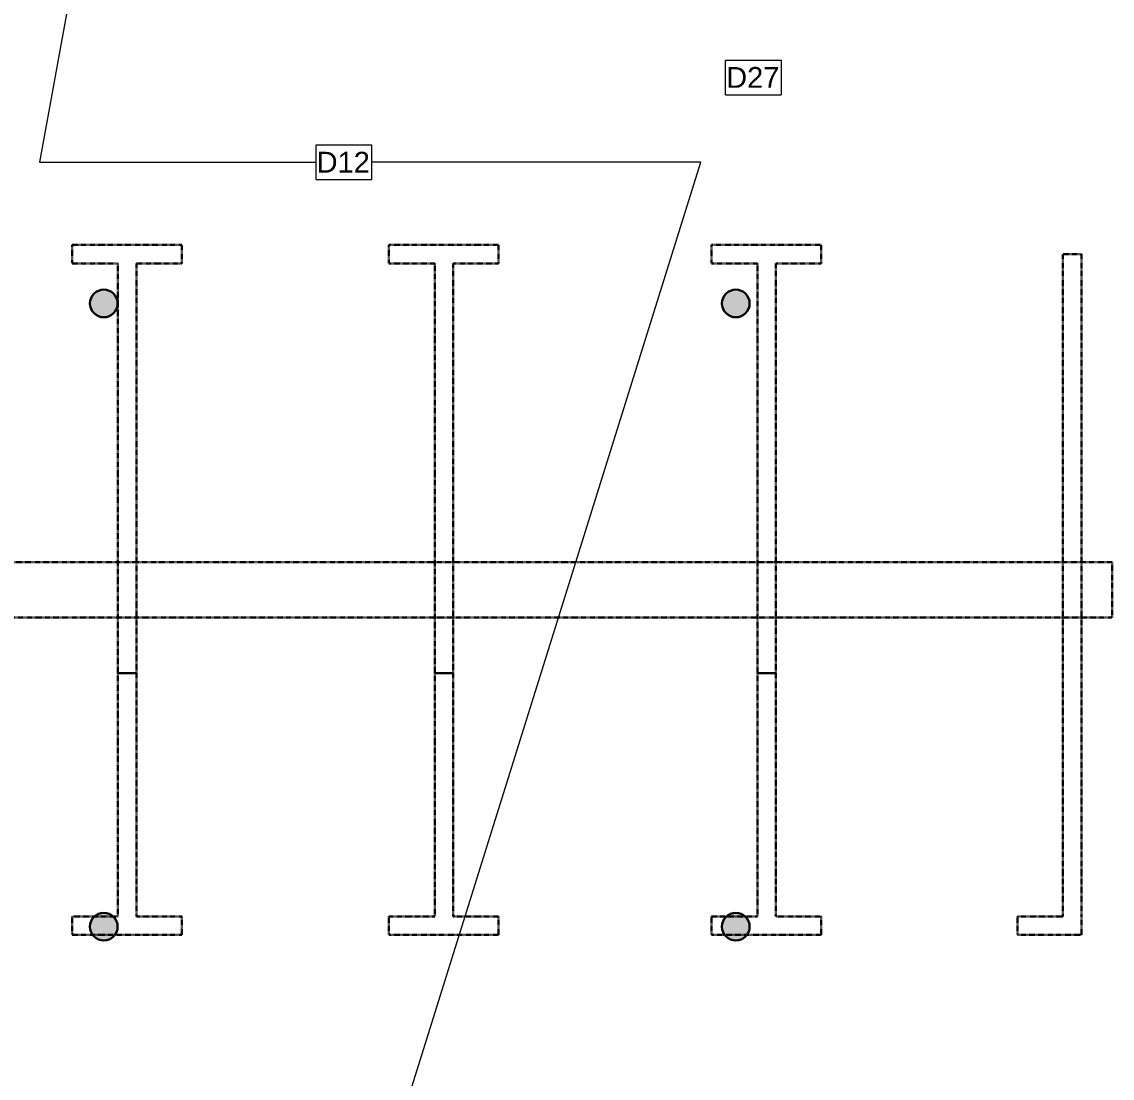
# Model space of a CAD drawing. Header units: inches. Extents: x -1176 to 1545, y -2552 to 978.
# Drawn here: x -888.8 to -652.6, y 278.6 to 507.4 of the extents above; entities that cross this region are included whole.
import ezdxf

# ---------------------------------------------------------------- set-up
doc = ezdxf.new("R2010")
doc.units = ezdxf.units.IN
doc.header["$MEASUREMENT"] = 0
doc.linetypes.add('Demolished', pattern=[0.1875, 0.125, -0.0625])
for name, color, linetype, lineweight in [('A-ANNO-KEYN', 231, 'Continuous', 9), ('A-WALL', 113, 'Continuous', 18), ('S-COLS', 52, 'Continuous', 18)]:
    doc.layers.add(name, color=color, linetype=linetype, lineweight=lineweight)
doc.styles.add('Arial', font='arial.ttf', dxfattribs={"height": 4.5})

# ---------------------------------------------------------------- blocks, each defined once
blk = doc.blocks.new('Keynote Tag - Keynote Number - Boxed-135510-2nd Floor Demo')
at = {"layer": 'A-ANNO-KEYN'}
for p, q in [((-0.125, -0.0792), (-0.125, 0.0781)), ((-0.125, 0.0781), (0.125, 0.0781)), ((0.125, 0.0781), (0.125, -0.0792)), ((-0.125, -0.0792), (0.125, -0.0792))]:
    blk.add_line(p, q, dxfattribs=at)

msp = doc.modelspace()

# ---------------------------------------------------------------- hatches: boundary and pattern name
at = {"layer": 'S-COLS'}
for points in [[(-871.06, 443.37), (-869.91, 443.6), (-868.94, 444.25), (-868.29, 445.23), (-868.06, 446.37), (-868.29, 447.52), (-868.94, 448.5), (-869.91, 449.15), (-871.06, 449.37), (-872.21, 449.15), (-873.18, 448.5), (-873.83, 447.52), (-874.06, 446.37), (-873.83, 445.23), (-873.18, 444.25), (-872.21, 443.6)], [(-734.16, 443.37), (-733.02, 443.6), (-732.04, 444.25), (-731.39, 445.23), (-731.16, 446.37), (-731.39, 447.52), (-732.04, 448.5), (-733.02, 449.15), (-734.16, 449.37), (-735.31, 449.15), (-736.28, 448.5), (-736.94, 447.52), (-737.16, 446.37), (-736.94, 445.23), (-736.28, 444.25), (-735.31, 443.6)], [(-871.06, 308.37), (-869.91, 308.6), (-868.94, 309.25), (-868.29, 310.23), (-868.06, 311.37), (-868.29, 312.52), (-868.94, 313.5), (-869.91, 314.15), (-871.06, 314.37), (-872.21, 314.15), (-873.18, 313.5), (-873.83, 312.52), (-874.06, 311.37), (-873.83, 310.23), (-873.18, 309.25), (-872.21, 308.6)], [(-734.16, 308.37), (-733.02, 308.6), (-732.04, 309.25), (-731.39, 310.23), (-731.16, 311.37), (-731.39, 312.52), (-732.04, 313.5), (-733.02, 314.15), (-734.16, 314.37), (-735.31, 314.15), (-736.28, 313.5), (-736.94, 312.52), (-737.16, 311.37), (-736.94, 310.23), (-736.28, 309.25), (-735.31, 308.6)]]:
    msp.add_hatch(color=250, dxfattribs=at).paths.add_polyline_path(points, flags=0)

# ---------------------------------------------------------------- linework, layer by layer
at = {"layer": 'A-ANNO-KEYN'}
for p, q in [((-853.7, 648.7), (-885, 476.94)), ((-885, 476.94), (-825.07, 476.97)), ((-837.63, 170.08), (-741.74, 476.94)), ((-741.74, 476.94), (-813.07, 476.97))]:
    msp.add_line(p, q, dxfattribs=at)
at = {"layer": 'A-WALL', "color": 250, "linetype": 'Demolished', "lineweight": 30}
for p, q in [((-854.17, 459.05), (-877.92, 459.05)), ((-877.92, 459.05), (-877.92, 455.05)), ((-854.17, 455.05), (-854.17, 459.05)), ((-785.55, 459.05), (-809.3, 459.05)), ((-809.3, 459.05), (-809.3, 455.05)), ((-785.55, 455.05), (-785.55, 459.05)), ((-715.65, 459.05), (-739.41, 459.05)), ((-739.41, 459.05), (-739.41, 455.05)), ((-715.65, 455.05), (-715.65, 459.05)), ((-659.31, 457.05), (-663.31, 457.05)), ((-663.31, 457.05), (-663.31, 313.6)), ((-659.31, 313.6), (-659.31, 457.05)), ((-877.92, 455.05), (-867.99, 455.05)), ((-867.99, 455.05), (-867.99, 313.6)), ((-863.99, 313.6), (-863.99, 455.05)), ((-863.99, 455.05), (-854.17, 455.05)), ((-809.3, 455.05), (-799.37, 455.05)), ((-799.37, 455.05), (-799.37, 313.6)), ((-795.37, 313.6), (-795.37, 455.05)), ((-795.37, 455.05), (-785.55, 455.05)), ((-739.41, 455.05), (-729.48, 455.05)), ((-729.48, 455.05), (-729.48, 313.6)), ((-725.48, 313.6), (-725.48, 455.05)), ((-725.48, 455.05), (-715.65, 455.05)), ((-652.63, 390.32), (-935.44, 390.32)), ((-652.63, 378.32), (-652.63, 390.32)), ((-935.44, 378.32), (-652.63, 378.32)), ((-867.99, 366.32), (-863.99, 366.32)), ((-863.99, 366.32), (-867.99, 366.32)), ((-799.37, 366.32), (-795.37, 366.32)), ((-795.37, 366.32), (-799.37, 366.32)), ((-729.48, 366.32), (-725.48, 366.32)), ((-725.48, 366.32), (-729.48, 366.32)), ((-867.99, 313.6), (-877.92, 313.6)), ((-877.92, 313.6), (-877.92, 309.6)), ((-854.17, 313.6), (-863.99, 313.6)), ((-854.17, 309.6), (-854.17, 313.6)), ((-799.37, 313.6), (-809.3, 313.6)), ((-809.3, 313.6), (-809.3, 309.6)), ((-785.55, 313.6), (-795.37, 313.6)), ((-785.55, 309.6), (-785.55, 313.6)), ((-729.48, 313.6), (-739.41, 313.6)), ((-739.41, 313.6), (-739.41, 309.6)), ((-715.65, 313.6), (-725.48, 313.6)), ((-715.65, 309.6), (-715.65, 313.6)), ((-663.31, 313.6), (-673.18, 313.6)), ((-673.18, 313.6), (-673.18, 309.6)), ((-659.31, 309.6), (-659.31, 313.6)), ((-877.92, 309.6), (-854.17, 309.6)), ((-809.3, 309.6), (-785.55, 309.6)), ((-739.41, 309.6), (-715.65, 309.6)), ((-673.18, 309.6), (-659.31, 309.6))]:
    msp.add_line(p, q, dxfattribs=at)
at = {"layer": 'S-COLS', "color": 8, "lineweight": 30}
for centre, start, end in [((-871.06, 446.37), 0, 180), ((-734.16, 446.37), 0, 180), ((-871.06, 446.37), 180, 0), ((-734.16, 446.37), 180, 0), ((-871.06, 311.37), 0, 180), ((-734.16, 311.37), 0, 180), ((-871.06, 311.37), 180, 0), ((-734.16, 311.37), 180, 0)]:
    msp.add_arc(centre, 3, start, end, dxfattribs=at)

# ---------------------------------------------------------------- block references
at = {"layer": 'A-ANNO-KEYN', "xscale": 47.99999999999997, "yscale": 47.99999999999997, "zscale": 47.99999999999997}
for p in [(-730.36, 495.35), (-819.07, 477), (-819.07, 477)]:
    msp.add_blockref('Keynote Tag - Keynote Number - Boxed-135510-2nd Floor Demo', p, dxfattribs=at)

# ---------------------------------------------------------------- texts
at = {"layer": 'A-ANNO-KEYN', "char_height": 4.5, "width": 14.0895, "attachment_point": 1, "style": 'Arial'}
for s, insert in [('D27', (-736.25, 497.58)), ('D12', (-824.96, 479.22)), ('D12', (-824.96, 479.22))]:
    msp.add_mtext(s, dxfattribs=dict(at, insert=insert))

doc.saveas('drawing.dxf')
